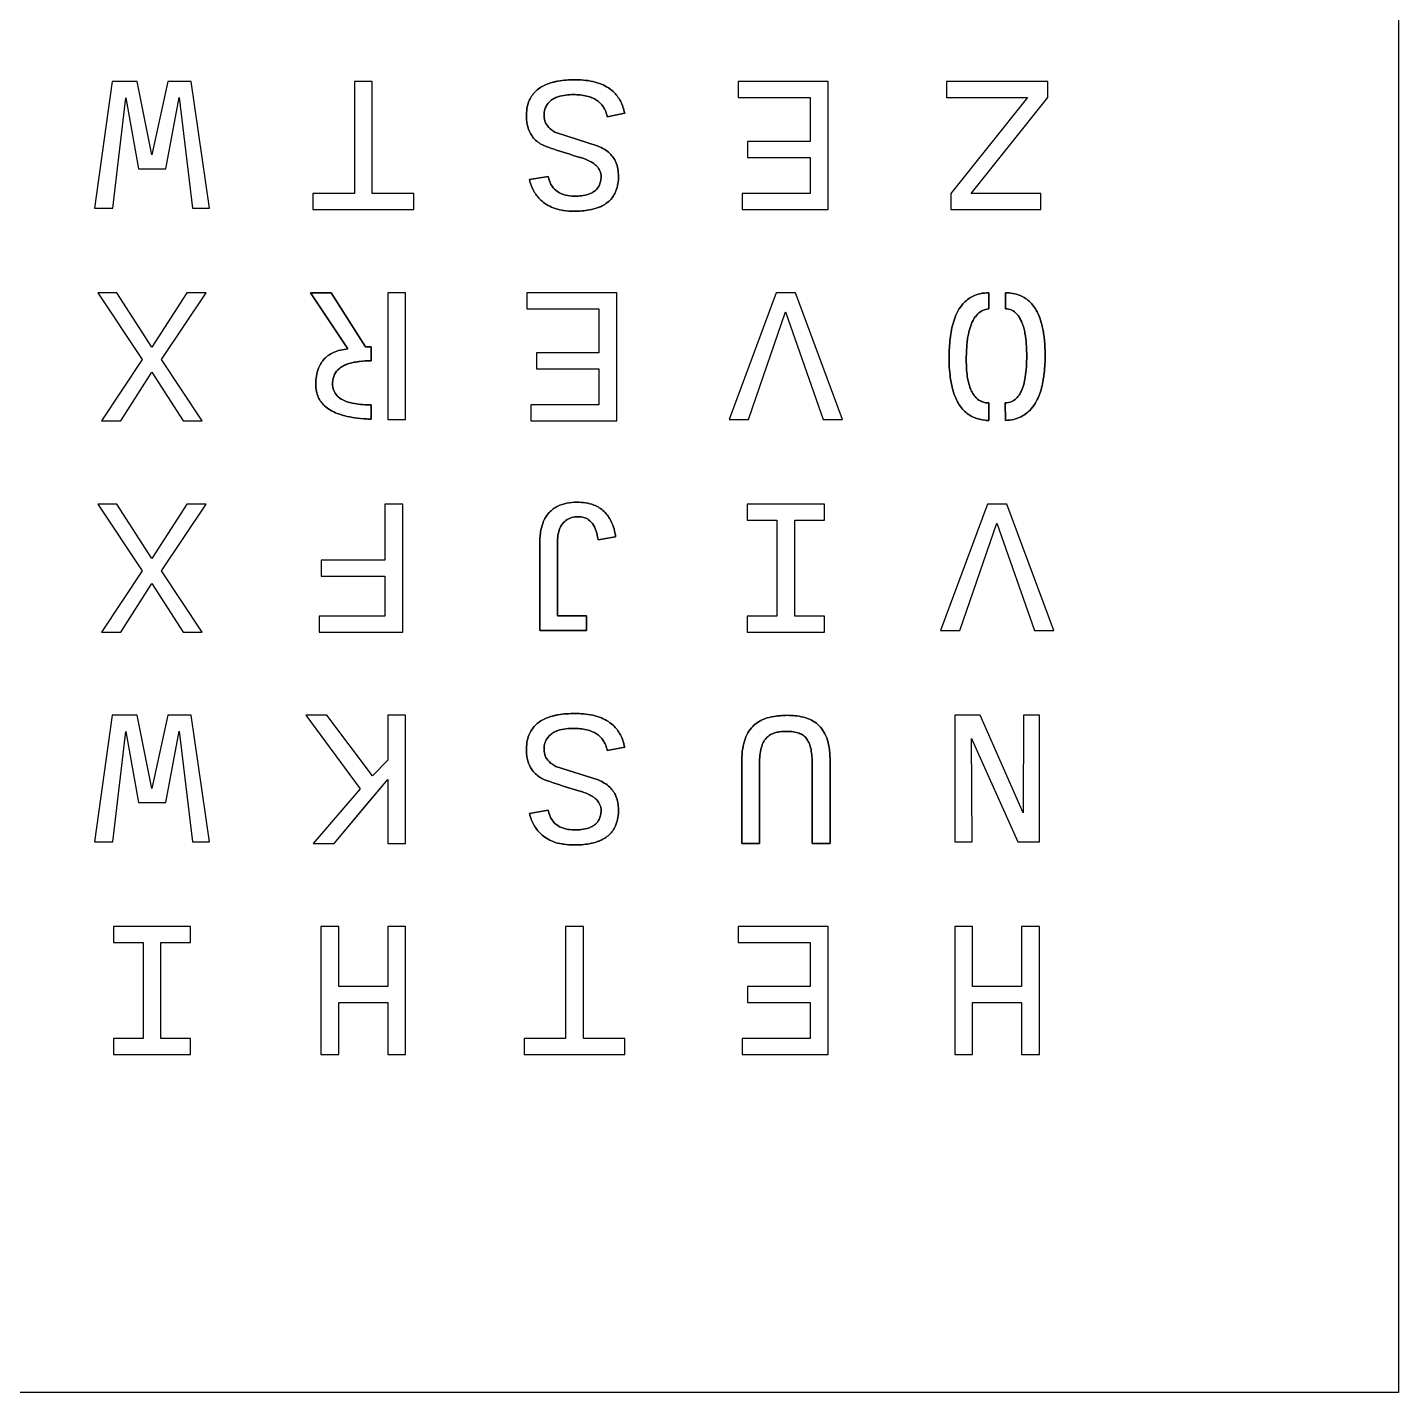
# Model space of a CAD drawing. Header units: millimetres. Extents: x -230 to 0, y -230 to 0.
# Drawn here: x -108.2 to 0, y -230 to -122.3 of the extents above; entities that cross this region are included whole.
import ezdxf

# ---------------------------------------------------------------- set-up
doc = ezdxf.new("R2010")
doc.units = ezdxf.units.MM
doc.layers.get('0').update_dxf_attribs({"color": 70})

msp = doc.modelspace()

# ---------------------------------------------------------------- linework, layer by layer
for points in [[(-230, 0), (0, 0), (0, -230), (-230, -230)], [(-230, 0), (0, 0), (0, -230), (-230, -230)], [(-230, -230), (-230, 0), (0, 0), (0, -230)], [(-99.5, -126.57), (-101.47, -126.57), (-102.87, -136.55), (-101.43, -136.55), (-100.39, -127.85), (-99.4, -133.46), (-97.25, -133.46), (-96.19, -127.83), (-95.14, -136.55), (-93.8, -136.55), (-95.24, -126.57), (-97.09, -126.57), (-98.35, -132.34)], [(-99.5, -126.57), (-101.47, -126.57), (-102.87, -136.55), (-101.43, -136.55), (-100.39, -127.85), (-99.4, -133.46), (-97.25, -133.46), (-96.19, -127.83), (-95.14, -136.55), (-93.8, -136.55), (-95.24, -126.57), (-97.09, -126.57), (-98.35, -132.34)], [(-97.09, -126.57), (-98.35, -132.34), (-99.5, -126.57), (-101.47, -126.57), (-102.87, -136.55), (-101.43, -136.55), (-100.39, -127.85), (-99.4, -133.46), (-97.25, -133.46), (-96.19, -127.83), (-95.14, -136.55), (-93.8, -136.55), (-95.24, -126.57)], [(-82.37, -126.57), (-82.37, -135.41), (-85.65, -135.41), (-85.65, -136.67), (-77.69, -136.67), (-77.69, -135.41), (-80.97, -135.41), (-80.97, -126.57)], [(-82.37, -126.57), (-82.37, -135.41), (-85.65, -135.41), (-85.65, -136.67), (-77.69, -136.67), (-77.69, -135.41), (-80.97, -135.41), (-80.97, -126.57)], [(-85.65, -135.41), (-85.65, -136.67), (-77.69, -136.67), (-77.69, -135.41), (-80.97, -135.41), (-80.97, -126.57), (-82.37, -126.57), (-82.37, -135.41)], [(-44.99, -136.67), (-44.99, -126.57), (-52.09, -126.57), (-52.09, -127.84), (-46.41, -127.84), (-46.41, -131.31), (-51.35, -131.31), (-51.35, -132.57), (-46.41, -132.57), (-46.41, -135.41), (-51.79, -135.41), (-51.79, -136.67)], [(-44.99, -136.67), (-44.99, -126.57), (-52.09, -126.57), (-52.09, -127.84), (-46.41, -127.84), (-46.41, -131.31), (-51.35, -131.31), (-51.35, -132.57), (-46.41, -132.57), (-46.41, -135.41), (-51.79, -135.41), (-51.79, -136.67)], [(-51.35, -132.57), (-46.41, -132.57), (-46.41, -135.41), (-51.79, -135.41), (-51.79, -136.67), (-44.99, -136.67), (-44.99, -126.57), (-52.09, -126.57), (-52.09, -127.84), (-46.41, -127.84), (-46.41, -131.31), (-51.35, -131.31)], [(-27.67, -126.57), (-35.67, -126.57), (-35.67, -127.84), (-29.27, -127.84), (-35.32, -135.39), (-35.32, -136.67), (-28.21, -136.67), (-28.21, -135.41), (-33.72, -135.41), (-27.67, -127.82)], [(-27.67, -126.57), (-35.67, -126.57), (-35.67, -127.84), (-29.27, -127.84), (-35.32, -135.39), (-35.32, -136.67), (-28.21, -136.67), (-28.21, -135.41), (-33.72, -135.41), (-27.67, -127.82)], [(-28.21, -135.41), (-33.72, -135.41), (-27.67, -127.82), (-27.67, -126.57), (-35.67, -126.57), (-35.67, -127.84), (-29.27, -127.84), (-35.32, -135.39), (-35.32, -136.67), (-28.21, -136.67)], [(-63.15, -131.66), (-66.48, -130.6)], [(-67.09, -134.05), (-68.56, -134.31)], [(-100.8, -153.33), (-98.34, -149.49), (-95.88, -153.33), (-94.37, -153.33), (-97.58, -148.51), (-94.06, -143.24), (-95.58, -143.24), (-98.34, -147.53), (-101.1, -143.24), (-102.62, -143.24), (-99.1, -148.51), (-102.31, -153.33)], [(-100.8, -153.33), (-98.34, -149.49), (-95.88, -153.33), (-94.37, -153.33), (-97.58, -148.51), (-94.06, -143.24), (-95.58, -143.24), (-98.34, -147.53), (-101.1, -143.24), (-102.62, -143.24), (-99.1, -148.51), (-102.31, -153.33)], [(-95.88, -153.33), (-94.37, -153.33), (-97.58, -148.51), (-94.06, -143.24), (-95.58, -143.24), (-98.34, -147.53), (-101.1, -143.24), (-102.62, -143.24), (-99.1, -148.51), (-102.31, -153.33), (-100.8, -153.33), (-98.34, -149.49)], [(-84.21, -143.24), (-85.83, -143.24)], [(-81.5, -147.49), (-84.21, -143.24)], [(-78.33, -143.24), (-79.73, -143.24), (-79.73, -153.22), (-78.33, -153.22)], [(-78.33, -143.24), (-79.73, -143.24), (-79.73, -153.22), (-78.33, -153.22)], [(-79.73, -153.22), (-78.33, -153.22), (-78.33, -143.24), (-79.73, -143.24)], [(-61.66, -153.33), (-61.66, -143.24), (-68.76, -143.24), (-68.76, -144.5), (-63.08, -144.5), (-63.08, -147.97), (-68.01, -147.97), (-68.01, -149.23), (-63.08, -149.23), (-63.08, -152.07), (-68.46, -152.07), (-68.46, -153.33)], [(-61.66, -153.33), (-61.66, -143.24), (-68.76, -143.24), (-68.76, -144.5), (-63.08, -144.5), (-63.08, -147.97), (-68.01, -147.97), (-68.01, -149.23), (-63.08, -149.23), (-63.08, -152.07), (-68.46, -152.07), (-68.46, -153.33)], [(-68.01, -149.23), (-63.08, -149.23), (-63.08, -152.07), (-68.46, -152.07), (-68.46, -153.33), (-61.66, -153.33), (-61.66, -143.24), (-68.76, -143.24), (-68.76, -144.5), (-63.08, -144.5), (-63.08, -147.97), (-68.01, -147.97)], [(-47.58, -143.24), (-49.1, -143.24), (-52.8, -153.22), (-51.29, -153.22), (-48.37, -144.73), (-45.39, -153.22), (-43.87, -153.22)], [(-47.58, -143.24), (-49.1, -143.24), (-52.8, -153.22), (-51.29, -153.22), (-48.37, -144.73), (-45.39, -153.22), (-43.87, -153.22)], [(-51.29, -153.22), (-48.37, -144.73), (-45.39, -153.22), (-43.87, -153.22), (-47.58, -143.24), (-49.1, -143.24), (-52.8, -153.22)], [(-32.31, -144.5), (-32.31, -143.24)], [(-31.01, -143.24), (-31.01, -144.5)], [(-81.06, -147.49), (-81.5, -147.49)], [(-81.06, -153.21), (-81.06, -152.08)], [(-32.31, -153.31), (-32.31, -151.93)], [(-31.03, -151.93), (-31.01, -153.3)], [(-100.8, -170), (-98.34, -166.16), (-95.88, -170), (-94.37, -170), (-97.58, -165.18), (-94.06, -159.91), (-95.58, -159.91), (-98.34, -164.2), (-101.1, -159.91), (-102.62, -159.91), (-99.1, -165.18), (-102.31, -170)], [(-100.8, -170), (-98.34, -166.16), (-95.88, -170), (-94.37, -170), (-97.58, -165.18), (-94.06, -159.91), (-95.58, -159.91), (-98.34, -164.2), (-101.1, -159.91), (-102.62, -159.91), (-99.1, -165.18), (-102.31, -170)], [(-95.88, -170), (-94.37, -170), (-97.58, -165.18), (-94.06, -159.91), (-95.58, -159.91), (-98.34, -164.2), (-101.1, -159.91), (-102.62, -159.91), (-99.1, -165.18), (-102.31, -170), (-100.8, -170), (-98.34, -166.16)], [(-79.98, -165.58), (-79.98, -168.74), (-85.15, -168.74), (-85.15, -170), (-78.56, -170), (-78.56, -159.91), (-79.98, -159.91), (-79.98, -164.32), (-84.98, -164.32), (-84.98, -165.58)], [(-79.98, -165.58), (-79.98, -168.74), (-85.15, -168.74), (-85.15, -170), (-78.56, -170), (-78.56, -159.91), (-79.98, -159.91), (-79.98, -164.32), (-84.98, -164.32), (-84.98, -165.58)], [(-79.98, -159.91), (-79.98, -164.32), (-84.98, -164.32), (-84.98, -165.58), (-79.98, -165.58), (-79.98, -168.74), (-85.15, -168.74), (-85.15, -170), (-78.56, -170), (-78.56, -159.91)], [(-51.38, -170), (-45.29, -170), (-45.29, -168.74), (-47.63, -168.74), (-47.63, -161.17), (-45.29, -161.17), (-45.29, -159.91), (-51.38, -159.91), (-51.38, -161.17), (-49.04, -161.17), (-49.04, -168.74), (-51.38, -168.74)], [(-51.38, -170), (-45.29, -170), (-45.29, -168.74), (-47.63, -168.74), (-47.63, -161.17), (-45.29, -161.17), (-45.29, -159.91), (-51.38, -159.91), (-51.38, -161.17), (-49.04, -161.17), (-49.04, -168.74), (-51.38, -168.74)], [(-51.38, -168.74), (-51.38, -170), (-45.29, -170), (-45.29, -168.74), (-47.63, -168.74), (-47.63, -161.17), (-45.29, -161.17), (-45.29, -159.91), (-51.38, -159.91), (-51.38, -161.17), (-49.04, -161.17), (-49.04, -168.74)], [(-30.91, -159.91), (-32.43, -159.91), (-36.13, -169.88), (-34.62, -169.88), (-31.7, -161.4), (-28.72, -169.88), (-27.2, -169.88)], [(-30.91, -159.91), (-32.43, -159.91), (-36.13, -169.88), (-34.62, -169.88), (-31.7, -161.4), (-28.72, -169.88), (-27.2, -169.88)], [(-34.62, -169.88), (-31.7, -161.4), (-28.72, -169.88), (-27.2, -169.88), (-30.91, -159.91), (-32.43, -159.91), (-36.13, -169.88)], [(-63.15, -162.73), (-61.76, -162.49)], [(-64.05, -168.73), (-66.35, -168.73)], [(-64.05, -169.88), (-64.05, -168.73)], [(-67.75, -169.88), (-64.05, -169.88)], [(-99.5, -176.57), (-101.47, -176.57), (-102.87, -186.55), (-101.43, -186.55), (-100.39, -177.85), (-99.4, -183.46), (-97.25, -183.46), (-96.19, -177.83), (-95.14, -186.55), (-93.8, -186.55), (-95.24, -176.57), (-97.09, -176.57), (-98.35, -182.34)], [(-99.5, -176.57), (-101.47, -176.57), (-102.87, -186.55), (-101.43, -186.55), (-100.39, -177.85), (-99.4, -183.46), (-97.25, -183.46), (-96.19, -177.83), (-95.14, -186.55), (-93.8, -186.55), (-95.24, -176.57), (-97.09, -176.57), (-98.35, -182.34)], [(-97.09, -176.57), (-98.35, -182.34), (-99.5, -176.57), (-101.47, -176.57), (-102.87, -186.55), (-101.43, -186.55), (-100.39, -177.85), (-99.4, -183.46), (-97.25, -183.46), (-96.19, -177.83), (-95.14, -186.55), (-93.8, -186.55), (-95.24, -176.57)], [(-80.94, -181.35), (-84.55, -176.57), (-86.2, -176.57), (-81.91, -182.38), (-85.63, -186.67), (-83.97, -186.67), (-79.74, -181.63), (-79.74, -186.67), (-78.33, -186.67), (-78.33, -176.57), (-79.74, -176.57), (-79.74, -180.1)], [(-80.94, -181.35), (-84.55, -176.57), (-86.2, -176.57), (-81.91, -182.38), (-85.63, -186.67), (-83.97, -186.67), (-79.74, -181.63), (-79.74, -186.67), (-78.33, -186.67), (-78.33, -176.57), (-79.74, -176.57), (-79.74, -180.1)], [(-79.74, -176.57), (-79.74, -180.1), (-80.94, -181.35), (-84.55, -176.57), (-86.2, -176.57), (-81.91, -182.38), (-85.63, -186.67), (-83.97, -186.67), (-81.19, -183.35), (-79.74, -181.63), (-79.74, -186.67), (-78.33, -186.67), (-78.33, -176.57)], [(-29.61, -184.27), (-33.01, -176.57), (-35.01, -176.57), (-35.01, -186.55), (-33.65, -186.55), (-33.69, -178.4), (-30.04, -186.55), (-28.33, -186.55), (-28.33, -176.57), (-29.6, -176.57)], [(-29.61, -184.27), (-33.01, -176.57), (-35.01, -176.57), (-35.01, -186.55), (-33.65, -186.55), (-33.69, -178.4), (-30.04, -186.55), (-28.33, -186.55), (-28.33, -176.57), (-29.6, -176.57)], [(-29.6, -176.57), (-29.61, -184.27), (-33.01, -176.57), (-35.01, -176.57), (-35.01, -186.55), (-33.65, -186.55), (-33.69, -178.4), (-30.04, -186.55), (-28.33, -186.55), (-28.33, -176.57)], [(-63.15, -181.66), (-66.48, -180.6)], [(-67.09, -184.05), (-68.56, -184.31)], [(-51.82, -186.67), (-50.42, -186.67)], [(-46.26, -186.67), (-44.85, -186.67)], [(-101.38, -203.33), (-95.29, -203.33), (-95.29, -202.07), (-97.63, -202.07), (-97.63, -194.5), (-95.29, -194.5), (-95.29, -193.24), (-101.38, -193.24), (-101.38, -194.5), (-99.04, -194.5), (-99.04, -202.07), (-101.38, -202.07)], [(-101.38, -203.33), (-95.29, -203.33), (-95.29, -202.07), (-97.63, -202.07), (-97.63, -194.5), (-95.29, -194.5), (-95.29, -193.24), (-101.38, -193.24), (-101.38, -194.5), (-99.04, -194.5), (-99.04, -202.07), (-101.38, -202.07)], [(-101.38, -202.07), (-101.38, -203.33), (-95.29, -203.33), (-95.29, -202.07), (-97.63, -202.07), (-97.63, -194.5), (-95.29, -194.5), (-95.29, -193.24), (-101.38, -193.24), (-101.38, -194.5), (-99.04, -194.5), (-99.04, -202.07)], [(-83.6, -197.97), (-83.6, -193.24), (-85.01, -193.24), (-85.01, -203.33), (-83.6, -203.33), (-83.6, -199.23), (-79.74, -199.23), (-79.74, -203.33), (-78.33, -203.33), (-78.33, -193.24), (-79.74, -193.24), (-79.74, -197.97)], [(-83.6, -197.97), (-83.6, -193.24), (-85.01, -193.24), (-85.01, -203.33), (-83.6, -203.33), (-83.6, -199.23), (-79.74, -199.23), (-79.74, -203.33), (-78.33, -203.33), (-78.33, -193.24), (-79.74, -193.24), (-79.74, -197.97)], [(-83.6, -203.33), (-83.6, -199.23), (-79.74, -199.23), (-79.74, -203.33), (-78.33, -203.33), (-78.33, -193.24), (-79.74, -193.24), (-79.74, -197.97), (-83.6, -197.97), (-83.6, -193.24), (-85.01, -193.24), (-85.01, -203.33)], [(-65.71, -193.24), (-65.71, -202.07), (-68.98, -202.07), (-68.98, -203.33), (-61.03, -203.33), (-61.03, -202.07), (-64.3, -202.07), (-64.3, -193.24)], [(-65.71, -193.24), (-65.71, -202.07), (-68.98, -202.07), (-68.98, -203.33), (-61.03, -203.33), (-61.03, -202.07), (-64.3, -202.07), (-64.3, -193.24)], [(-68.98, -202.07), (-68.98, -203.33), (-61.03, -203.33), (-61.03, -202.07), (-64.3, -202.07), (-64.3, -193.24), (-65.71, -193.24), (-65.71, -202.07)], [(-44.99, -203.33), (-44.99, -193.24), (-52.09, -193.24), (-52.09, -194.5), (-46.41, -194.5), (-46.41, -197.97), (-51.35, -197.97), (-51.35, -199.23), (-46.41, -199.23), (-46.41, -202.07), (-51.79, -202.07), (-51.79, -203.33)], [(-44.99, -203.33), (-44.99, -193.24), (-52.09, -193.24), (-52.09, -194.5), (-46.41, -194.5), (-46.41, -197.97), (-51.35, -197.97), (-51.35, -199.23), (-46.41, -199.23), (-46.41, -202.07), (-51.79, -202.07), (-51.79, -203.33)], [(-51.35, -199.23), (-46.41, -199.23), (-46.41, -202.07), (-51.79, -202.07), (-51.79, -203.33), (-44.99, -203.33), (-44.99, -193.24), (-52.09, -193.24), (-52.09, -194.5), (-46.41, -194.5), (-46.41, -197.97), (-51.35, -197.97)], [(-33.6, -197.97), (-33.6, -193.24), (-35.01, -193.24), (-35.01, -203.33), (-33.6, -203.33), (-33.6, -199.23), (-29.74, -199.23), (-29.74, -203.33), (-28.33, -203.33), (-28.33, -193.24), (-29.74, -193.24), (-29.74, -197.97)], [(-33.6, -197.97), (-33.6, -193.24), (-35.01, -193.24), (-35.01, -203.33), (-33.6, -203.33), (-33.6, -199.23), (-29.74, -199.23), (-29.74, -203.33), (-28.33, -203.33), (-28.33, -193.24), (-29.74, -193.24), (-29.74, -197.97)], [(-33.6, -203.33), (-33.6, -199.23), (-29.74, -199.23), (-29.74, -203.33), (-28.33, -203.33), (-28.33, -193.24), (-29.74, -193.24), (-29.74, -197.97), (-33.6, -197.97), (-33.6, -193.24), (-35.01, -193.24), (-35.01, -203.33)]]:
    msp.add_lwpolyline(points, close=True)
for points in [[(-64.97, -126.43, 0.021101), (-65.64, -126.45, 0.026391), (-66.31, -126.53, 0.016008), (-66.44, -126.56, 0.02338), (-66.48, -126.57, 0.024455), (-66.54, -126.58, 0.01312), (-66.78, -126.64, 0.03261), (-67.23, -126.8), (-67.36, -126.85, 0.039181), (-67.76, -127.08, 0.045587), (-68.11, -127.38, 0.100617), (-68.6, -128.13, 0.053513), (-68.76, -128.71, 0.042154), (-68.8, -129.31, -0.042154), (-68.76, -128.71, -0.053513), (-68.6, -128.13, -0.100617), (-68.11, -127.38, -0.045587), (-67.76, -127.08, -0.039181), (-67.36, -126.85), (-67.23, -126.8, -0.03261), (-66.78, -126.64, -0.01312), (-66.54, -126.58, -0.024455), (-66.48, -126.57, -0.02338), (-66.44, -126.56, -0.016008), (-66.31, -126.53, -0.026391), (-65.64, -126.45, -0.021101)], [(-61.05, -129.07, 0.072221), (-61.39, -128.1, 0.085551), (-61.97, -127.35, 0.052395), (-62.47, -126.98, 0.045391), (-63.03, -126.72, 0.039487), (-63.75, -126.53, 0.027917), (-64.48, -126.44, 0.015429), (-64.97, -126.43, -0.015429), (-64.48, -126.44, -0.027917), (-63.75, -126.53, -0.039487), (-63.03, -126.72, -0.045391), (-62.47, -126.98, -0.052395), (-61.97, -127.35, -0.085551), (-61.39, -128.1, -0.072221)], [(-67.41, -129.29, -0.056311), (-67.37, -128.87, -0.067656), (-67.24, -128.5, -0.102041), (-66.91, -128.1, -0.05275), (-66.63, -127.91, -0.037737), (-66.32, -127.77, -0.050473), (-65.7, -127.64, -0.031515), (-65.08, -127.6, 0.031515), (-65.7, -127.64, 0.050473), (-66.32, -127.77, 0.037737), (-66.63, -127.91, 0.05275), (-66.91, -128.1, 0.102041), (-67.24, -128.5, 0.067656), (-67.37, -128.87, 0.056311)], [(-65.08, -127.6, -0.028448), (-64.55, -127.63, -0.032766), (-64.03, -127.72, -0.040576), (-63.63, -127.85, -0.051139), (-63.26, -128.04, -0.099238), (-62.74, -128.55, -0.055365), (-62.54, -128.93, -0.047216), (-62.42, -129.35, 0.047216), (-62.54, -128.93, 0.055365), (-62.74, -128.55, 0.099238), (-63.26, -128.04, 0.051139), (-63.63, -127.85, 0.040576), (-64.03, -127.72, 0.032766), (-64.55, -127.63, 0.028448)], [(-68.8, -129.31, 0.027985), (-68.78, -129.73, 0.036493), (-68.7, -130.15, 0.084531), (-68.38, -130.84, 0.100021), (-67.71, -131.48, -0.100021), (-68.38, -130.84, -0.084531), (-68.7, -130.15, -0.036493), (-68.78, -129.73, -0.027985)], [(-67.71, -131.48, 0.037081), (-67.48, -131.6, 0.011744), (-67.24, -131.7), (-67.2, -131.71, 0.006863), (-66.68, -131.89, 0.008927), (-64.58, -132.55, 0.010432), (-64.44, -132.59, -0.010432), (-64.58, -132.55, -0.008927), (-66.68, -131.89, -0.006863), (-67.2, -131.71), (-67.24, -131.7, -0.011744), (-67.48, -131.6, -0.037081)], [(-64.44, -132.59, -0.046463), (-63.76, -132.87, -0.035613), (-63.49, -133.04, -0.05192), (-63.25, -133.25, -0.09334), (-63, -133.62, -0.100161), (-62.91, -134.07, 0.100161), (-63, -133.62, 0.09334), (-63.25, -133.25, 0.05192), (-63.49, -133.04, 0.035613), (-63.76, -132.87, 0.046463)], [(-65.01, -135.61, -0.058807), (-65.72, -135.53, -0.089213), (-66.33, -135.27, -0.09971), (-66.78, -134.82, -0.077503), (-67.04, -134.25, -0.022466), (-67.09, -134.05, 0.022466), (-67.04, -134.25, 0.077503), (-66.78, -134.82, 0.09971), (-66.33, -135.27, 0.089213), (-65.72, -135.53, 0.058807)], [(-65.02, -136.8, 0.044894), (-63.84, -136.7, 0.046089), (-63.13, -136.51, 0.021368), (-62.91, -136.42, 0.089218), (-62.2, -135.92, 0.099226), (-61.74, -135.2, 0.055656), (-61.58, -134.63, 0.038313), (-61.54, -134.04, -0.038313), (-61.58, -134.63, -0.055656), (-61.74, -135.2, -0.099226), (-62.2, -135.92, -0.089218), (-62.91, -136.42, -0.021368), (-63.13, -136.51, -0.046089), (-63.84, -136.7, -0.044894)], [(-62.91, -134.07, -0.056137), (-62.95, -134.46, -0.067595), (-63.07, -134.79, -0.101737), (-63.36, -135.16, -0.058729), (-63.62, -135.34, -0.041831), (-63.91, -135.46, -0.047095), (-64.45, -135.58, -0.029438), (-65.01, -135.61, 0.029438), (-64.45, -135.58, 0.047095), (-63.91, -135.46, 0.041831), (-63.62, -135.34, 0.058729), (-63.36, -135.16, 0.101737), (-63.07, -134.79, 0.067595), (-62.95, -134.46, 0.056137)], [(-68.56, -134.31, 0.064581), (-68.21, -135.22, 0.077039), (-67.67, -135.92, 0.099681), (-66.7, -136.53, 0.049963), (-65.98, -136.72, 0.020763), (-65.87, -136.74, 0.03926), (-65.02, -136.8, -0.03926), (-65.87, -136.74, -0.020763), (-65.98, -136.72, -0.049963), (-66.7, -136.53, -0.099681), (-67.67, -135.92, -0.077039), (-68.21, -135.22, -0.064581)], [(-32.31, -143.24, 0.052921), (-33.01, -143.31, 0.06326), (-33.61, -143.52, 0.099765), (-34.38, -144.12, 0.052725), (-34.76, -144.69, 0.041709), (-35.04, -145.31, 0.02879), (-35.23, -145.99, 0.022186), (-35.35, -146.68, 0.029903), (-35.45, -148.09), (-35.45, -148.28), (-35.45, -148.09, -0.029903), (-35.35, -146.68, -0.022186), (-35.23, -145.99, -0.02879), (-35.04, -145.31, -0.041709), (-34.76, -144.69, -0.052725), (-34.38, -144.12, -0.099765), (-33.61, -143.52, -0.06326), (-33.01, -143.31, -0.052921)], [(-27.88, -148.28, 0.007614), (-27.89, -147.76), (-27.9, -147.59, 0.012414), (-27.94, -146.9), (-27.95, -146.81, 0.015158), (-28.02, -146.33, 0.011921), (-28.11, -145.89, 0.022329), (-28.12, -145.83, 0.020051), (-28.14, -145.76, 0.016976), (-28.19, -145.58, 0.042284), (-28.46, -144.85, 0.041508), (-28.72, -144.39, 0.051161), (-29.06, -143.98, 0.099663), (-29.86, -143.45, 0.053672), (-30.43, -143.29, 0.043604), (-31.01, -143.24, -0.043604), (-30.43, -143.29, -0.053672), (-29.86, -143.45, -0.099663), (-29.06, -143.98, -0.051161), (-28.72, -144.39, -0.041508), (-28.46, -144.85, -0.042284), (-28.19, -145.58, -0.016976), (-28.14, -145.76, -0.020051), (-28.12, -145.83, -0.022329), (-28.11, -145.89, -0.011921), (-28.02, -146.33, -0.015158), (-27.95, -146.81), (-27.94, -146.9, -0.012414), (-27.9, -147.59), (-27.89, -147.76, -0.007614)], [(-34.1, -148.3, -0.019916), (-34.05, -147.28, -0.010931), (-34.01, -146.94, -0.016796), (-33.93, -146.49), (-33.91, -146.38), (-33.9, -146.35), (-33.89, -146.32, -0.037261), (-33.69, -145.68, -0.032516), (-33.52, -145.33, -0.044233), (-33.3, -145.02, -0.09259), (-32.87, -144.66, -0.101266), (-32.31, -144.5, 0.101266), (-32.87, -144.66, 0.09259), (-33.3, -145.02, 0.044233), (-33.52, -145.33, 0.032516), (-33.69, -145.68, 0.037261), (-33.89, -146.32), (-33.9, -146.35), (-33.91, -146.38), (-33.93, -146.49, 0.016796), (-34.01, -146.94, 0.010931), (-34.05, -147.28, 0.019916)], [(-31.01, -144.5, -0.097257), (-30.52, -144.61, -0.097308), (-30.12, -144.91, -0.051797), (-29.91, -145.18, -0.040193), (-29.75, -145.49, -0.024632), (-29.71, -145.58, -0.028779), (-29.57, -146, -0.020678), (-29.47, -146.43, -0.025829), (-29.37, -147.3, -0.015201), (-29.34, -147.89, -0.008299), (-29.33, -148.22, 0.008299), (-29.34, -147.89, 0.015201), (-29.37, -147.3, 0.025829), (-29.47, -146.43, 0.020678), (-29.57, -146, 0.028779), (-29.71, -145.58, 0.024632), (-29.75, -145.49, 0.040193), (-29.91, -145.18, 0.051797), (-30.12, -144.91, 0.097308), (-30.52, -144.61, 0.097257)], [(-35.45, -148.28, 0.015873), (-35.44, -149.1, 0.018804), (-35.36, -149.92), (-35.32, -150.15, 0.025369), (-35.16, -150.89, 0.039636), (-34.91, -151.6, 0.037145), (-34.65, -152.08, 0.049581), (-34.3, -152.51, 0.100392), (-33.49, -153.07, 0.076386), (-32.62, -153.29, 0.025454), (-32.31, -153.31, -0.025454), (-32.62, -153.29, -0.076386), (-33.49, -153.07, -0.100392), (-34.3, -152.51, -0.049581), (-34.65, -152.08, -0.037145), (-34.91, -151.6, -0.039636), (-35.16, -150.89, -0.025369), (-35.32, -150.15), (-35.36, -149.92, -0.018804), (-35.44, -149.1, -0.015873)], [(-32.31, -151.93, -0.049622), (-32.67, -151.89, -0.058908), (-32.98, -151.77, -0.099702), (-33.41, -151.42, -0.056691), (-33.65, -151.08, -0.038783), (-33.81, -150.7, -0.033196), (-33.97, -150.11, -0.026333), (-34.06, -149.51, -0.028901), (-34.1, -148.3, 0.028901), (-34.06, -149.51, 0.026333), (-33.97, -150.11, 0.033196), (-33.81, -150.7, 0.038783), (-33.65, -151.08, 0.056691), (-33.41, -151.42, 0.099702), (-32.98, -151.77, 0.058908), (-32.67, -151.89, 0.049622)], [(-29.33, -148.22), (-29.33, -148.3, -0.032913), (-29.33, -148.33), (-29.33, -148.43), (-29.34, -148.65, -0.008744), (-29.36, -149.07, -0.023173), (-29.45, -149.9, -0.024605), (-29.57, -150.48, -0.045525), (-29.78, -151.03, -0.029896), (-29.93, -151.3, -0.046865), (-30.13, -151.55, -0.093931), (-30.52, -151.82, -0.098281), (-31.03, -151.93, 0.098281), (-30.52, -151.82, 0.093931), (-30.13, -151.55, 0.046865), (-29.93, -151.3, 0.029896), (-29.78, -151.03, 0.045525), (-29.57, -150.48, 0.024605), (-29.45, -149.9, 0.023173), (-29.36, -149.07, 0.008744), (-29.34, -148.65), (-29.33, -148.43), (-29.33, -148.33, 0.032913), (-29.33, -148.3)], [(-31.01, -153.3, 0.049624), (-30.36, -153.22, 0.0535), (-29.78, -153.01, 0.100021), (-28.98, -152.39, 0.055493), (-28.58, -151.82, 0.038973), (-28.3, -151.19, 0.028739), (-28.12, -150.57, 0.020714), (-28, -149.93, 0.014935), (-27.98, -149.75, 0.030975), (-27.88, -148.28, -0.030975), (-27.98, -149.75, -0.014935), (-28, -149.93, -0.020714), (-28.12, -150.57, -0.028739), (-28.3, -151.19, -0.038973), (-28.58, -151.82, -0.055493), (-28.98, -152.39, -0.100021), (-29.78, -153.01, -0.0535), (-30.36, -153.22, -0.049624)], [(-85.42, -150.46, 0.051462), (-85.37, -151, 0.055927), (-85.22, -151.48, 0.100017), (-84.72, -152.15, 0.055679), (-84.25, -152.5, 0.03736), (-83.72, -152.75, 0.037077), (-82.93, -152.99, 0.023951), (-82.12, -153.13), (-81.88, -153.15), (-81.61, -153.18, 0.022286), (-81.54, -153.18, 0.00587), (-81.23, -153.2), (-81.06, -153.21), (-81.23, -153.2, -0.00587), (-81.54, -153.18, -0.022286), (-81.61, -153.18), (-81.88, -153.15), (-82.12, -153.13, -0.023951), (-82.93, -152.99, -0.037077), (-83.72, -152.75, -0.03736), (-84.25, -152.5, -0.055679), (-84.72, -152.15, -0.100017), (-85.22, -151.48, -0.055927), (-85.37, -151, -0.051462)], [(-81.06, -152.08, -0.020476), (-81.72, -152.06, -0.025421), (-82.37, -151.98), (-82.55, -151.95, -0.018627), (-82.72, -151.9, -0.022043), (-82.84, -151.87, -0.045256), (-83.29, -151.69, -0.084239), (-83.74, -151.36, -0.098824), (-84, -150.95, -0.098006), (-84.09, -150.38, 0.098006), (-84, -150.95, 0.098824), (-83.74, -151.36, 0.084239), (-83.29, -151.69, 0.045256), (-82.84, -151.87, 0.022043), (-82.72, -151.9, 0.018627), (-82.55, -151.95), (-82.37, -151.98, 0.025421), (-81.72, -152.06, 0.020476)], [(-61.76, -162.49, 0.032114), (-61.89, -161.87, 0.046004), (-62.12, -161.27, 0.090115), (-62.67, -160.49, 0.099807), (-63.48, -159.98, 0.053224), (-64.13, -159.81, 0.041023), (-64.8, -159.76, -0.041023), (-64.13, -159.81, -0.053224), (-63.48, -159.98, -0.099807), (-62.67, -160.49, -0.090115), (-62.12, -161.27, -0.046004), (-61.89, -161.87, -0.032114)], [(-64.81, -160.91, -0.097557), (-64.21, -160.98, -0.100431), (-63.8, -161.22, -0.095977), (-63.44, -161.69, -0.031657), (-63.32, -161.98, -0.025004), (-63.23, -162.28, -0.012659), (-63.19, -162.48), (-63.17, -162.59), (-63.15, -162.73), (-63.17, -162.59), (-63.19, -162.48, 0.012659), (-63.23, -162.28, 0.025004), (-63.32, -161.98, 0.031657), (-63.44, -161.69, 0.095977), (-63.8, -161.22, 0.100431), (-64.21, -160.98, 0.097557)], [(-64.97, -176.43, 0.021101), (-65.64, -176.45, 0.026391), (-66.31, -176.53, 0.016008), (-66.44, -176.56, 0.02338), (-66.48, -176.57, 0.024455), (-66.54, -176.58, 0.01312), (-66.78, -176.64, 0.03261), (-67.23, -176.8), (-67.36, -176.85, 0.039181), (-67.76, -177.08, 0.045587), (-68.11, -177.38, 0.100617), (-68.6, -178.13, 0.053513), (-68.76, -178.71, 0.042154), (-68.8, -179.31, -0.042154), (-68.76, -178.71, -0.053513), (-68.6, -178.13, -0.100617), (-68.11, -177.38, -0.045587), (-67.76, -177.08, -0.039181), (-67.36, -176.85), (-67.23, -176.8, -0.03261), (-66.78, -176.64, -0.01312), (-66.54, -176.58, -0.024455), (-66.48, -176.57, -0.02338), (-66.44, -176.56, -0.016008), (-66.31, -176.53, -0.026391), (-65.64, -176.45, -0.021101)], [(-61.05, -179.07, 0.072221), (-61.39, -178.1, 0.085551), (-61.97, -177.35, 0.052395), (-62.47, -176.98, 0.045391), (-63.03, -176.72, 0.039487), (-63.75, -176.53, 0.027917), (-64.48, -176.44, 0.015429), (-64.97, -176.43, -0.015429), (-64.48, -176.44, -0.027917), (-63.75, -176.53, -0.039487), (-63.03, -176.72, -0.045391), (-62.47, -176.98, -0.052395), (-61.97, -177.35, -0.085551), (-61.39, -178.1, -0.072221)], [(-49.84, -176.78, 0.058894), (-50.45, -177.05, 0.065062), (-50.95, -177.44, -0.065062), (-50.45, -177.05, -0.058894)], [(-48.27, -176.57, 0.018475), (-48.69, -176.59, 0.015213), (-49.11, -176.63, 0.04388), (-49.84, -176.78, -0.04388), (-49.11, -176.63, -0.015213), (-48.69, -176.59, -0.018475)], [(-46.77, -176.77, 0.038223), (-47.47, -176.62, 0.02714), (-48.07, -176.58), (-48.27, -176.57), (-48.07, -176.58, -0.02714), (-47.47, -176.62, -0.038223)], [(-45.7, -177.39, 0.065683), (-46.18, -177.02, 0.058049), (-46.77, -176.77, -0.058049), (-46.18, -177.02, -0.065683)], [(-67.41, -179.29, -0.056311), (-67.37, -178.87, -0.067656), (-67.24, -178.5, -0.102041), (-66.91, -178.1, -0.05275), (-66.63, -177.91, -0.037737), (-66.32, -177.77, -0.050473), (-65.7, -177.64, -0.031515), (-65.08, -177.6, 0.031515), (-65.7, -177.64, 0.050473), (-66.32, -177.77, 0.037737), (-66.63, -177.91, 0.05275), (-66.91, -178.1, 0.102041), (-67.24, -178.5, 0.067656), (-67.37, -178.87, 0.056311)], [(-65.08, -177.6, -0.028448), (-64.55, -177.63, -0.032766), (-64.03, -177.72, -0.040576), (-63.63, -177.85, -0.051139), (-63.26, -178.04, -0.099238), (-62.74, -178.55, -0.055365), (-62.54, -178.93, -0.047216), (-62.42, -179.35, 0.047216), (-62.54, -178.93, 0.055365), (-62.74, -178.55, 0.099238), (-63.26, -178.04, 0.051139), (-63.63, -177.85, 0.040576), (-64.03, -177.72, 0.032766), (-64.55, -177.63, 0.028448)], [(-50.95, -177.44, 0.065914), (-51.33, -177.96, 0.056908), (-51.6, -178.61, -0.056908), (-51.33, -177.96, -0.065914)], [(-50.31, -179.29, -0.023353), (-50.28, -179.16, -0.02033), (-50.24, -179.02), (-50.21, -178.94, -0.020537), (-50.17, -178.82, -0.066105), (-49.95, -178.45, 0.066105), (-50.17, -178.82, 0.020537), (-50.21, -178.94), (-50.24, -179.02, 0.02033), (-50.28, -179.16, 0.023353)], [(-49.95, -178.45, -0.073527), (-49.66, -178.17, -0.065704), (-49.29, -177.98, 0.065704), (-49.66, -178.17, 0.073527)], [(-49.29, -177.98, -0.039404), (-48.94, -177.89, -0.015261), (-48.83, -177.87, -0.0372), (-48.27, -177.84, 0.0372), (-48.83, -177.87, 0.015261), (-48.94, -177.89, 0.039404)], [(-48.27, -177.84, -0.03273), (-47.73, -177.87, -0.054088), (-47.29, -177.98, 0.054088), (-47.73, -177.87, 0.03273)], [(-47.29, -177.98, -0.073672), (-46.94, -178.17, -0.077945), (-46.67, -178.45, 0.077945), (-46.94, -178.17, 0.073672)], [(-46.67, -178.45, -0.05841), (-46.48, -178.81, -0.045006), (-46.35, -179.27, 0.045006), (-46.48, -178.81, 0.05841)], [(-45.06, -178.52, 0.052582), (-45.33, -177.89, 0.063954), (-45.7, -177.39, -0.063954), (-45.33, -177.89, -0.052582)], [(-68.8, -179.31, 0.027985), (-68.78, -179.73, 0.036493), (-68.7, -180.15, 0.084531), (-68.38, -180.84, 0.100021), (-67.71, -181.48, -0.100021), (-68.38, -180.84, -0.084531), (-68.7, -180.15, -0.036493), (-68.78, -179.73, -0.027985)], [(-67.71, -181.48, 0.037081), (-67.48, -181.6, 0.011744), (-67.24, -181.7), (-67.2, -181.71, 0.006863), (-66.68, -181.89, 0.008927), (-64.58, -182.55, 0.010432), (-64.44, -182.59, -0.010432), (-64.58, -182.55, -0.008927), (-66.68, -181.89, -0.006863), (-67.2, -181.71), (-67.24, -181.7, -0.011744), (-67.48, -181.6, -0.037081)], [(-64.44, -182.59, -0.046463), (-63.76, -182.87, -0.035613), (-63.49, -183.04, -0.05192), (-63.25, -183.25, -0.09334), (-63, -183.62, -0.100161), (-62.91, -184.07, 0.100161), (-63, -183.62, 0.09334), (-63.25, -183.25, 0.05192), (-63.49, -183.04, 0.035613), (-63.76, -182.87, 0.046463)], [(-68.56, -184.31, 0.064581), (-68.21, -185.22, 0.077039), (-67.67, -185.92, 0.099681), (-66.7, -186.53, 0.049963), (-65.98, -186.72, 0.020763), (-65.87, -186.74, 0.03926), (-65.02, -186.8, -0.03926), (-65.87, -186.74, -0.020763), (-65.98, -186.72, -0.049963), (-66.7, -186.53, -0.099681), (-67.67, -185.92, -0.077039), (-68.21, -185.22, -0.064581)], [(-65.01, -185.61, -0.058807), (-65.72, -185.53, -0.089213), (-66.33, -185.27, -0.09971), (-66.78, -184.82, -0.077503), (-67.04, -184.25, -0.022466), (-67.09, -184.05, 0.022466), (-67.04, -184.25, 0.077503), (-66.78, -184.82, 0.09971), (-66.33, -185.27, 0.089213), (-65.72, -185.53, 0.058807)], [(-65.02, -186.8, 0.044894), (-63.84, -186.7, 0.046089), (-63.13, -186.51, 0.021368), (-62.91, -186.42, 0.089218), (-62.2, -185.92, 0.099226), (-61.74, -185.2, 0.055656), (-61.58, -184.63, 0.038313), (-61.54, -184.04, -0.038313), (-61.58, -184.63, -0.055656), (-61.74, -185.2, -0.099226), (-62.2, -185.92, -0.089218), (-62.91, -186.42, -0.021368), (-63.13, -186.51, -0.046089), (-63.84, -186.7, -0.044894)], [(-62.91, -184.07, -0.056137), (-62.95, -184.46, -0.067595), (-63.07, -184.79, -0.101737), (-63.36, -185.16, -0.058729), (-63.62, -185.34, -0.041831), (-63.91, -185.46, -0.047095), (-64.45, -185.58, -0.029438), (-65.01, -185.61, 0.029438), (-64.45, -185.58, 0.047095), (-63.91, -185.46, 0.041831), (-63.62, -185.34, 0.058729), (-63.36, -185.16, 0.101737), (-63.07, -184.79, 0.067595), (-62.95, -184.46, 0.056137)]]:
    msp.add_lwpolyline(points, format="xyb", close=True)
for points in [[(-61.39, -128.1, -0.072221), (-61.05, -129.07), (-62.42, -129.35), (-61.05, -129.07), (-62.42, -129.35)], [(-63.15, -131.66, -0.042399), (-62.66, -131.91, -0.054169), (-62.23, -132.24, -0.101216), (-61.74, -132.95, -0.051252), (-61.59, -133.46, -0.047461), (-61.54, -134.04, 0.047461), (-61.59, -133.46, 0.051252), (-61.74, -132.95, 0.101216), (-62.23, -132.24, 0.054169), (-62.66, -131.91, 0.042399), (-63.15, -131.66), (-66.48, -130.6, -0.028757), (-66.78, -130.41, -0.047816), (-67.04, -130.19, -0.091927), (-67.31, -129.78, -0.100896), (-67.41, -129.29, 0.100896), (-67.31, -129.78, 0.091927), (-67.04, -130.19, 0.047816), (-66.78, -130.41, 0.028757), (-66.48, -130.6)], [(-64.58, -132.55, -0.008927), (-66.68, -131.89)], [(-66.7, -136.53, -0.099681), (-67.67, -135.92)], [(-63.84, -136.7, -0.044894), (-65.02, -136.8)], [(-82.88, -147.66, 0.032266), (-83.47, -147.76, 0.046096), (-84.03, -147.95, 0.093295), (-84.72, -148.43, 0.099208), (-85.2, -149.18, 0.054216), (-85.37, -149.81, 0.036926), (-85.42, -150.46, -0.036926), (-85.37, -149.81, -0.054216), (-85.2, -149.18, -0.099208), (-84.72, -148.43, -0.093295), (-84.03, -147.95, -0.046096), (-83.47, -147.76, -0.032266), (-82.88, -147.66), (-85.83, -143.24), (-82.88, -147.66), (-85.83, -143.24), (-84.21, -143.24), (-81.5, -147.49), (-81.06, -147.49), (-81.06, -148.61, 0.028585), (-81.97, -148.65, 0.021654), (-82.09, -148.67, 0.025034), (-82.48, -148.74, 0.023846), (-82.87, -148.84, 0.043604), (-83.24, -149, 0.055545), (-83.57, -149.23, 0.100005), (-83.93, -149.67, 0.05696), (-84.05, -150, 0.047027), (-84.09, -150.38, -0.047027), (-84.05, -150, -0.05696), (-83.93, -149.67, -0.100005), (-83.57, -149.23, -0.055545), (-83.24, -149, -0.043604), (-82.87, -148.84, -0.023846), (-82.48, -148.74, -0.025034), (-82.09, -148.67, -0.021654), (-81.97, -148.65, -0.028585), (-81.06, -148.61), (-81.06, -147.49), (-81.06, -148.61)], [(-35.45, -148.08, -0.029785), (-35.35, -146.68)], [(-34.05, -147.28, 0.019916), (-34.1, -148.3, 0.028901), (-34.06, -149.51)], [(-27.88, -148.28, -0.030975), (-27.98, -149.75)], [(-28.98, -152.39, -0.100021), (-29.78, -153.01)], [(-67.75, -163.01, -0.032865), (-67.7, -162.21, -0.022344), (-67.69, -162.11, -0.047835), (-67.51, -161.43, -0.023778), (-67.42, -161.2, -0.075911), (-67.01, -160.58, -0.096046), (-66.32, -160.06, -0.064463), (-65.63, -159.84, -0.047866), (-64.8, -159.76, 0.047866), (-65.63, -159.84, 0.064463), (-66.32, -160.06, 0.096046), (-67.01, -160.58, 0.075911), (-67.42, -161.2, 0.023778), (-67.51, -161.43, 0.047835), (-67.69, -162.11, 0.022344), (-67.7, -162.21, 0.032865), (-67.75, -163.01), (-67.75, -169.88), (-67.75, -163.01), (-67.75, -169.88), (-64.05, -169.88), (-64.05, -168.73), (-66.35, -168.73), (-66.35, -162.98), (-66.35, -168.73), (-66.35, -162.98, -0.037976), (-66.31, -162.39, -0.061873), (-66.16, -161.81, -0.089347), (-65.87, -161.36, -0.102231), (-65.46, -161.06, -0.078035), (-64.97, -160.92, -0.020515), (-64.81, -160.91, 0.020515), (-64.97, -160.92, 0.078035), (-65.46, -161.06, 0.102231), (-65.87, -161.36, 0.089347), (-66.16, -161.81, 0.061873), (-66.31, -162.39, 0.037976), (-66.35, -162.98)], [(-61.39, -178.1, -0.072221), (-61.05, -179.07), (-62.42, -179.35), (-61.05, -179.07), (-62.42, -179.35)], [(-63.15, -181.66, -0.042399), (-62.66, -181.91, -0.054169), (-62.23, -182.24, -0.101216), (-61.74, -182.95, -0.051252), (-61.59, -183.46, -0.047461), (-61.54, -184.04, 0.047461), (-61.59, -183.46, 0.051252), (-61.74, -182.95, 0.101216), (-62.23, -182.24, 0.054169), (-62.66, -181.91, 0.042399), (-63.15, -181.66), (-66.48, -180.6, -0.028757), (-66.78, -180.41, -0.047816), (-67.04, -180.19, -0.091927), (-67.31, -179.78, -0.100896), (-67.41, -179.29, 0.100896), (-67.31, -179.78, 0.091927), (-67.04, -180.19, 0.047816), (-66.78, -180.41, 0.028757), (-66.48, -180.6)], [(-51.82, -180.33, -0.013461), (-51.81, -179.87), (-51.79, -179.63, -0.024711), (-51.79, -179.57, -0.023225), (-51.78, -179.53, -0.009728), (-51.77, -179.4, -0.040965), (-51.6, -178.61, 0.040965), (-51.77, -179.4, 0.009728), (-51.78, -179.53, 0.023225), (-51.79, -179.57, 0.024711), (-51.79, -179.63), (-51.81, -179.87, 0.013461), (-51.82, -180.33), (-51.82, -186.67), (-51.82, -180.33), (-51.82, -186.67), (-50.42, -186.67), (-50.42, -180.57), (-50.42, -186.67), (-50.42, -180.57, -0.021731), (-50.39, -179.88, -0.028048), (-50.31, -179.29, 0.028048), (-50.39, -179.88, 0.021731), (-50.42, -180.57)], [(-46.26, -180.48, 0.01811), (-46.28, -179.82, 0.026972), (-46.35, -179.27, -0.026972), (-46.28, -179.82, -0.01811), (-46.26, -180.48), (-46.26, -186.67), (-46.26, -180.48), (-46.26, -186.67), (-44.85, -186.67), (-44.85, -180.2), (-44.85, -186.67), (-44.85, -180.2, 0.002194), (-44.85, -179.97), (-44.86, -179.74, 0.016004), (-44.9, -179.28, 0.043839), (-45.06, -178.52, -0.043839), (-44.9, -179.28, -0.016004), (-44.86, -179.74), (-44.85, -179.97, -0.002194), (-44.85, -180.2)], [(-64.58, -182.55, -0.008927), (-66.68, -181.89)], [(-66.7, -186.53, -0.099681), (-67.67, -185.92)], [(-63.84, -186.7, -0.044894), (-65.02, -186.8)]]:
    msp.add_lwpolyline(points, format="xyb")
for points in [[(-68.56, -134.31), (-67.09, -134.05)], [(-32.31, -143.24), (-32.31, -144.5)], [(-31.01, -144.5), (-31.01, -143.24)], [(-81.06, -152.08), (-81.06, -153.21)], [(-32.31, -151.93), (-32.31, -153.31)], [(-31.01, -153.3), (-31.03, -151.93)], [(-61.76, -162.49), (-63.15, -162.73)], [(-68.56, -184.31), (-67.09, -184.05)]]:
    msp.add_lwpolyline(points)

doc.saveas('drawing.dxf')
